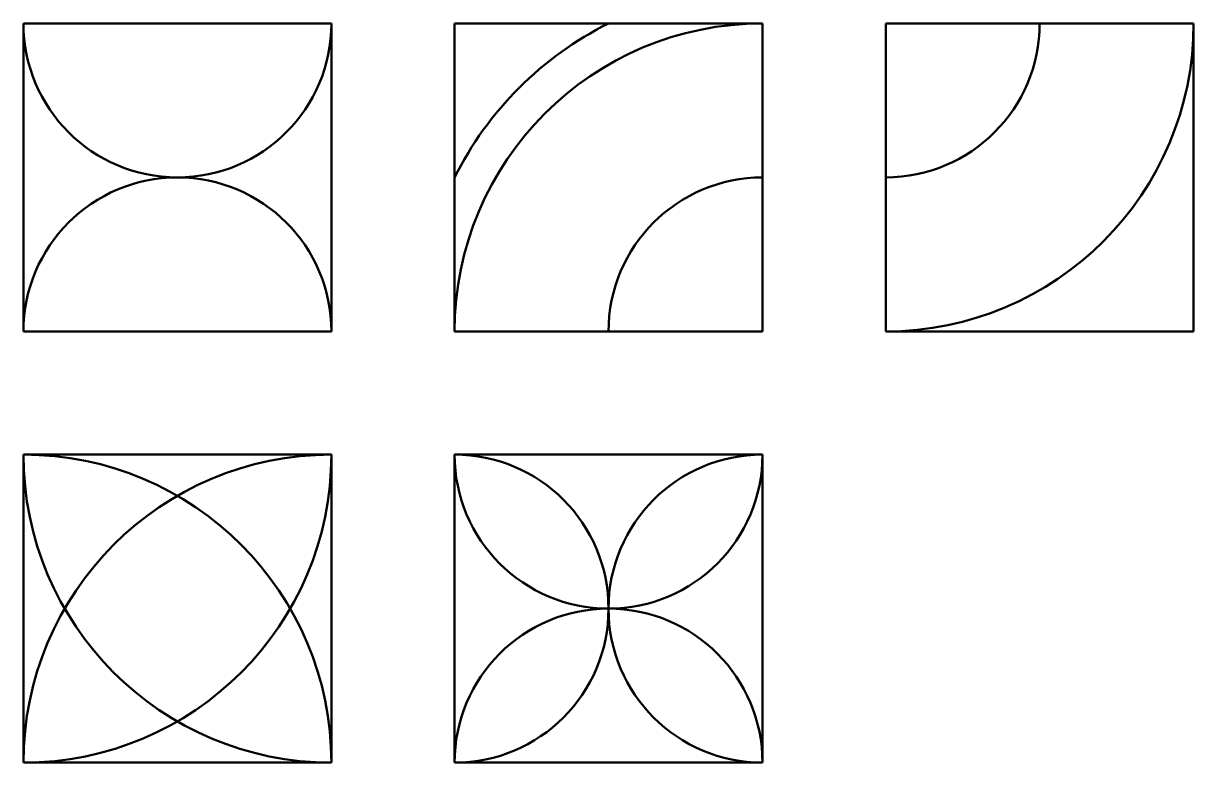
# Model space of a CAD drawing. Header units: millimetres. Extents: x 346 to 536, y 55 to 175.
import ezdxf

# ---------------------------------------------------------------- set-up
doc = ezdxf.new("R2010")
doc.units = ezdxf.units.MM
doc.layers.add('Contornos Visibles', color=7, linetype='Continuous', lineweight=50, true_color=0xffffff)

msp = doc.modelspace()

# ---------------------------------------------------------------- linework, layer by layer
at = {"layer": 'Contornos Visibles'}
for p, q in [((396.3, 174.69), (346.3, 174.69)), ((346.3, 174.69), (346.3, 124.69)), ((396.3, 124.69), (396.3, 174.69)), ((466.3, 174.69), (416.3, 174.69)), ((416.3, 174.69), (416.3, 124.69)), ((466.3, 124.69), (466.3, 174.69)), ((536.3, 174.69), (486.3, 174.69)), ((486.3, 174.69), (486.3, 124.69)), ((536.3, 124.69), (536.3, 174.69)), ((346.3, 124.69), (396.3, 124.69)), ((416.3, 124.69), (466.3, 124.69)), ((486.3, 124.69), (536.3, 124.69)), ((396.3, 104.69), (346.3, 104.69)), ((346.3, 104.69), (346.3, 54.69)), ((396.3, 54.69), (396.3, 104.69)), ((466.3, 104.69), (416.3, 104.69)), ((416.3, 104.69), (416.3, 54.69)), ((466.3, 54.69), (466.3, 104.69)), ((346.3, 54.69), (396.3, 54.69)), ((416.3, 54.69), (466.3, 54.69))]:
    msp.add_line(p, q, dxfattribs=at)
for centre, radius, start, end in [((371.3, 174.69), 25, 180, 270), ((371.3, 174.69), 25, 270, 0), ((466.3, 124.69), 50, 90, 180), ((466.3, 124.69), 55.9, 116.5651, 153.4349), ((486.3, 174.69), 25, 270, 0), ((486.3, 174.69), 50, 270, 0), ((371.3, 124.69), 25, 90, 180), ((371.3, 124.69), 25, 0, 90), ((466.3, 124.69), 25, 90, 180), ((396.3, 54.69), 50, 90, 180), ((346.3, 54.69), 50, 0, 90), ((346.3, 104.69), 50, 270, 0), ((396.3, 104.69), 50, 180, 270), ((416.3, 79.69), 25, 270, 90), ((441.3, 104.69), 25, 180, 0), ((466.3, 79.69), 25, 90, 270), ((441.3, 54.69), 25, 360, 180)]:
    msp.add_arc(centre, radius, start, end, dxfattribs=at)

doc.saveas('drawing.dxf')
